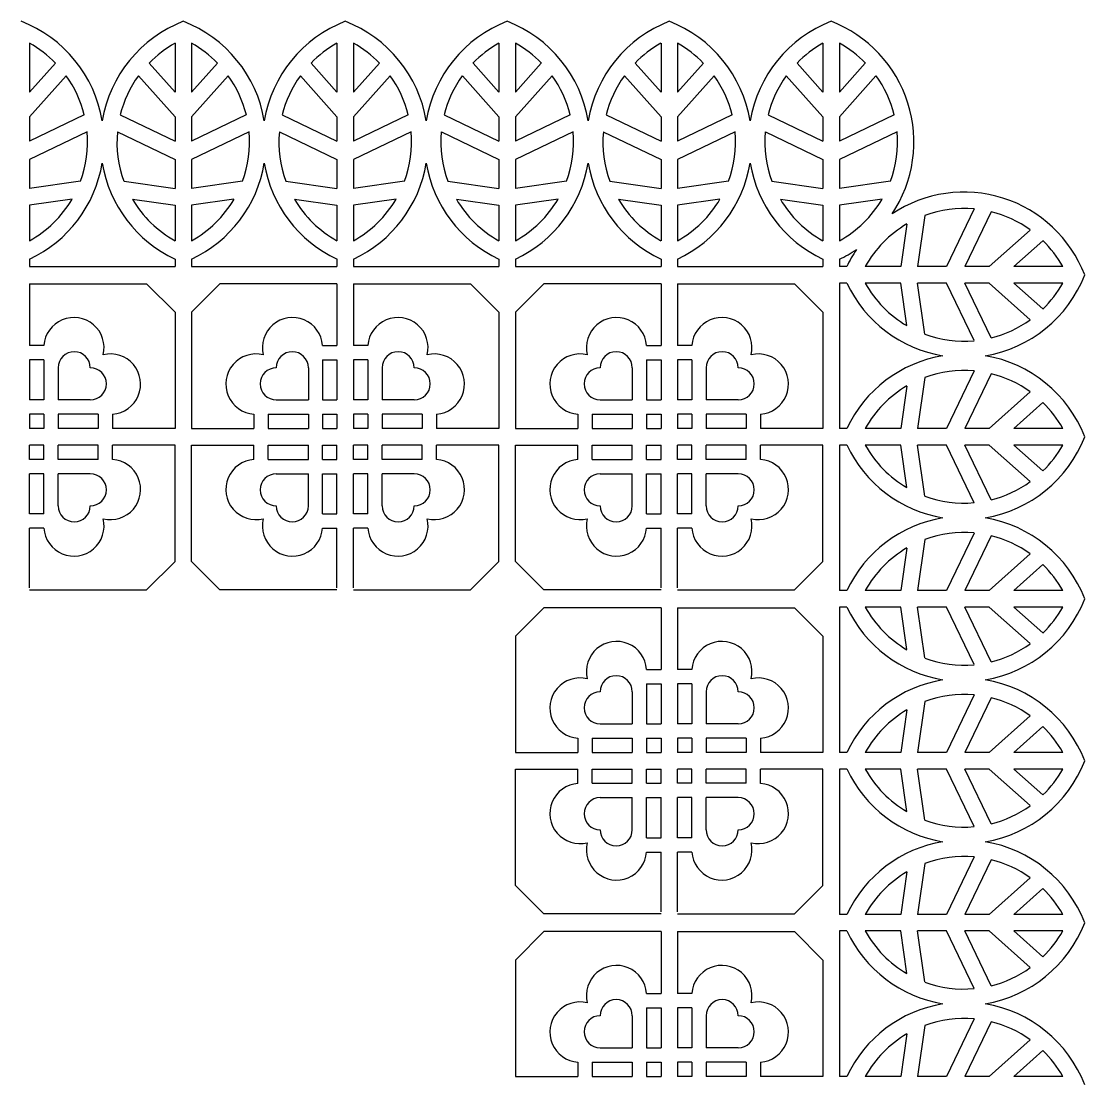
# Model space of a CAD drawing. Extents: x 232 to 433, y 77 to 278.
# Drawn here: x 332.5 to 433.2, y 177.8 to 278.4 of the extents above; entities that cross this region are included whole.
import ezdxf

# ---------------------------------------------------------------- set-up
doc = ezdxf.new("R2010")
doc.units = 0
doc.layers.get('0').update_dxf_attribs({"linetype": 'CONTINUOUS'})

msp = doc.modelspace()

# ---------------------------------------------------------------- linework, layer by layer
for p, q in [((333.27, 276.35), (333.27, 271.72)), ((347.05, 276.35), (347.05, 271.72)), ((348.6, 276.35), (348.6, 271.72)), ((362.38, 276.35), (362.38, 271.72)), ((363.94, 276.35), (363.94, 271.72)), ((377.71, 276.35), (377.71, 271.72)), ((379.27, 276.35), (379.27, 271.72)), ((393.05, 276.35), (393.05, 271.72)), ((394.6, 276.35), (394.6, 271.72)), ((408.38, 276.35), (408.38, 271.72)), ((409.94, 276.35), (409.94, 271.72)), ((335.73, 274.48), (333.27, 271.72)), ((344.59, 274.48), (347.05, 271.72)), ((351.06, 274.48), (348.6, 271.72)), ((359.93, 274.48), (362.38, 271.72)), ((366.39, 274.48), (363.94, 271.72)), ((375.26, 274.48), (377.71, 271.72)), ((381.72, 274.48), (379.27, 271.72)), ((390.59, 274.48), (393.05, 271.72)), ((397.06, 274.48), (394.6, 271.72)), ((405.93, 274.48), (408.38, 271.72)), ((412.39, 274.48), (409.94, 271.72)), ((336.74, 273.27), (333.27, 269.38)), ((343.58, 273.27), (347.05, 269.38)), ((352.07, 273.27), (348.6, 269.38)), ((358.91, 273.27), (362.38, 269.38)), ((367.4, 273.27), (363.94, 269.38)), ((374.25, 273.27), (377.71, 269.38)), ((382.74, 273.27), (379.27, 269.38)), ((389.58, 273.27), (393.05, 269.38)), ((398.07, 273.27), (394.6, 269.38)), ((404.91, 273.27), (408.38, 269.38)), ((413.4, 273.27), (409.94, 269.38)), ((338.46, 269.56), (333.27, 267.08)), ((333.27, 269.38), (333.27, 267.08)), ((341.86, 269.56), (347.05, 267.08)), ((347.05, 269.38), (347.05, 267.08)), ((353.79, 269.56), (348.6, 267.08)), ((348.6, 269.38), (348.6, 267.08)), ((357.2, 269.56), (362.38, 267.08)), ((362.38, 269.38), (362.38, 267.08)), ((369.12, 269.56), (363.94, 267.08)), ((363.94, 269.38), (363.94, 267.08)), ((372.53, 269.56), (377.71, 267.08)), ((377.71, 269.38), (377.71, 267.08)), ((384.46, 269.56), (379.27, 267.08)), ((379.27, 269.38), (379.27, 267.08)), ((387.86, 269.56), (393.05, 267.08)), ((393.05, 269.38), (393.05, 267.08)), ((399.79, 269.56), (394.6, 267.08)), ((394.6, 269.38), (394.6, 267.08)), ((403.19, 269.56), (408.38, 267.08)), ((408.38, 269.38), (408.38, 267.08)), ((415.12, 269.56), (409.94, 267.08)), ((409.94, 269.38), (409.94, 267.08)), ((338.72, 267.97), (333.27, 265.35)), ((341.6, 267.97), (347.05, 265.35)), ((354.06, 267.97), (348.6, 265.35)), ((356.93, 267.97), (362.38, 265.35)), ((369.39, 267.97), (363.94, 265.35)), ((372.26, 267.97), (377.71, 265.35)), ((384.72, 267.97), (379.27, 265.35)), ((387.59, 267.97), (393.05, 265.35)), ((400.06, 267.97), (394.6, 265.35)), ((402.93, 267.97), (408.38, 265.35)), ((415.39, 267.97), (409.94, 265.35)), ((333.27, 265.35), (333.27, 262.59)), ((347.05, 265.35), (347.05, 262.59)), ((348.6, 265.35), (348.6, 262.59)), ((362.38, 265.35), (362.38, 262.59)), ((363.94, 265.35), (363.94, 262.59)), ((377.71, 265.35), (377.71, 262.59)), ((379.27, 265.35), (379.27, 262.59)), ((393.05, 265.35), (393.05, 262.59)), ((394.6, 265.35), (394.6, 262.59)), ((408.38, 265.35), (408.38, 262.59)), ((409.94, 265.35), (409.94, 262.59)), ((338.1, 263.29), (333.27, 262.59)), ((342.22, 263.29), (347.05, 262.59)), ((353.43, 263.29), (348.6, 262.59)), ((357.55, 263.29), (362.38, 262.59)), ((368.77, 263.29), (363.94, 262.59)), ((372.88, 263.29), (377.71, 262.59)), ((384.1, 263.29), (379.27, 262.59)), ((388.22, 263.29), (393.05, 262.59)), ((399.43, 263.29), (394.6, 262.59)), ((403.55, 263.29), (408.38, 262.59)), ((414.77, 263.29), (409.94, 262.59)), ((337.3, 261.6), (333.27, 261.02)), ((333.27, 261.02), (333.27, 257.66)), ((343.02, 261.6), (347.05, 261.02)), ((347.05, 261.02), (347.05, 257.66)), ((352.63, 261.6), (348.6, 261.02)), ((348.6, 261.02), (348.6, 257.66)), ((358.35, 261.6), (362.38, 261.02)), ((362.38, 261.02), (362.38, 257.66)), ((367.97, 261.6), (363.94, 261.02)), ((363.94, 261.02), (363.94, 257.66)), ((373.68, 261.6), (377.71, 261.02)), ((377.71, 261.02), (377.71, 257.66)), ((383.3, 261.6), (379.27, 261.02)), ((379.27, 261.02), (379.27, 257.66)), ((389.02, 261.6), (393.05, 261.02)), ((393.05, 261.02), (393.05, 257.66)), ((398.63, 261.6), (394.6, 261.02)), ((394.6, 261.02), (394.6, 257.66)), ((404.35, 261.6), (408.38, 261.02)), ((408.38, 261.02), (408.38, 257.66)), ((413.97, 261.6), (409.94, 261.02)), ((409.94, 261.02), (409.94, 257.66)), ((418.02, 260.04), (417.32, 255.21)), ((422.7, 260.66), (420.08, 255.21)), ((424.29, 260.39), (421.81, 255.21)), ((416.33, 259.24), (415.75, 255.21)), ((428, 258.67), (424.11, 255.21)), ((429.2, 257.66), (426.45, 255.21)), ((333.27, 255.91), (333.27, 255.21)), ((347.05, 255.91), (347.05, 255.21)), ((348.6, 255.91), (348.6, 255.21)), ((362.38, 255.91), (362.38, 255.21)), ((363.94, 255.91), (363.94, 255.21)), ((377.71, 255.91), (377.71, 255.21)), ((379.27, 255.91), (379.27, 255.21)), ((393.05, 255.91), (393.05, 255.21)), ((394.6, 255.91), (394.6, 255.21)), ((408.38, 255.91), (408.38, 255.21)), ((409.94, 255.91), (409.94, 255.21)), ((333.27, 255.21), (347.05, 255.21)), ((348.6, 255.21), (362.38, 255.21)), ((363.94, 255.21), (377.71, 255.21)), ((379.27, 255.21), (393.05, 255.21)), ((394.6, 255.21), (408.38, 255.21)), ((410.64, 255.21), (409.94, 255.21)), ((415.75, 255.21), (412.39, 255.21)), ((420.08, 255.21), (417.32, 255.21)), ((424.11, 255.21), (421.81, 255.21)), ((431.08, 255.21), (426.45, 255.21)), ((333.27, 253.59), (344.36, 253.59)), ((333.27, 253.59), (333.27, 247.74)), ((344.36, 253.59), (347.05, 250.9)), ((351.29, 253.59), (348.6, 250.9)), ((362.38, 253.59), (351.29, 253.59)), ((362.38, 253.59), (362.38, 247.74)), ((363.94, 253.59), (375.03, 253.59)), ((363.94, 253.59), (363.94, 247.74)), ((375.03, 253.59), (377.71, 250.9)), ((381.95, 253.59), (379.27, 250.9)), ((393.05, 253.59), (381.95, 253.59)), ((393.05, 253.59), (393.05, 247.74)), ((394.6, 253.59), (405.7, 253.59)), ((394.6, 253.59), (394.6, 247.74)), ((405.7, 253.59), (408.38, 250.9)), ((409.94, 253.65), (409.94, 239.87)), ((410.64, 253.65), (409.94, 253.65)), ((415.75, 253.65), (412.39, 253.65)), ((416.33, 249.62), (415.75, 253.65)), ((418.02, 248.82), (417.32, 253.65)), ((420.08, 253.65), (417.32, 253.65)), ((422.7, 248.2), (420.08, 253.65)), ((424.29, 248.47), (421.81, 253.65)), ((424.11, 253.65), (421.81, 253.65)), ((428, 250.18), (424.11, 253.65)), ((429.2, 251.2), (426.45, 253.65)), ((431.08, 253.65), (426.45, 253.65)), ((347.05, 250.9), (347.05, 239.87)), ((348.6, 250.9), (348.6, 239.87)), ((377.71, 250.9), (377.71, 239.87)), ((379.27, 250.9), (379.27, 239.87)), ((408.38, 250.9), (408.38, 239.87)), ((334.64, 247.74), (333.27, 247.74)), ((361.02, 247.74), (362.38, 247.74)), ((365.3, 247.74), (363.94, 247.74)), ((391.68, 247.74), (393.05, 247.74)), ((395.97, 247.74), (394.6, 247.74)), ((333.27, 246.38), (333.27, 242.59)), ((334.63, 246.38), (333.27, 246.38)), ((334.63, 246.38), (334.63, 242.59)), ((335.98, 245.63), (335.98, 242.59)), ((359.67, 245.63), (359.67, 242.59)), ((361.02, 246.38), (361.02, 242.59)), ((361.02, 246.38), (362.38, 246.38)), ((362.38, 246.38), (362.38, 242.59)), ((363.94, 246.38), (363.94, 242.59)), ((365.29, 246.38), (363.94, 246.38)), ((365.29, 246.38), (365.29, 242.59)), ((366.65, 245.63), (366.65, 242.59)), ((390.33, 245.63), (390.33, 242.59)), ((391.69, 246.38), (391.69, 242.59)), ((391.69, 246.38), (393.05, 246.38)), ((393.05, 246.38), (393.05, 242.59)), ((394.6, 246.38), (394.6, 242.59)), ((395.96, 246.38), (394.6, 246.38)), ((395.96, 246.38), (395.96, 242.59)), ((397.32, 245.63), (397.32, 242.59)), ((418.02, 244.7), (417.32, 239.87)), ((422.7, 245.33), (420.08, 239.87)), ((424.29, 245.06), (421.81, 239.87)), ((416.33, 243.9), (415.75, 239.87)), ((428, 243.34), (424.11, 239.87)), ((334.63, 242.59), (333.27, 242.59)), ((339.03, 242.59), (335.98, 242.59)), ((356.63, 242.59), (359.67, 242.59)), ((361.02, 242.59), (362.38, 242.59)), ((365.29, 242.59), (363.94, 242.59)), ((369.69, 242.59), (366.65, 242.59)), ((387.29, 242.59), (390.33, 242.59)), ((391.69, 242.59), (393.05, 242.59)), ((395.96, 242.59), (394.6, 242.59)), ((400.36, 242.59), (397.32, 242.59)), ((429.2, 242.33), (426.45, 239.87)), ((333.27, 241.23), (333.27, 239.87)), ((334.63, 241.23), (333.27, 241.23)), ((334.63, 241.23), (334.63, 239.87)), ((335.98, 241.23), (335.98, 239.87)), ((339.78, 241.23), (335.98, 241.23)), ((339.78, 241.23), (339.78, 239.87)), ((341.14, 241.24), (341.14, 239.87)), ((354.51, 241.24), (354.51, 239.87)), ((355.87, 241.23), (359.67, 241.23)), ((355.87, 241.23), (355.87, 239.87)), ((359.67, 241.23), (359.67, 239.87)), ((361.02, 241.23), (361.02, 239.87)), ((361.02, 241.23), (362.38, 241.23)), ((362.38, 241.23), (362.38, 239.87)), ((365.29, 241.23), (363.94, 241.23)), ((363.94, 241.23), (363.94, 239.87)), ((365.29, 241.23), (365.29, 239.87)), ((370.45, 241.23), (366.65, 241.23)), ((366.65, 241.23), (366.65, 239.87)), ((370.45, 241.23), (370.45, 239.87)), ((371.8, 241.24), (371.8, 239.87)), ((385.18, 241.24), (385.18, 239.87)), ((386.54, 241.23), (386.54, 239.87)), ((386.54, 241.23), (390.33, 241.23)), ((390.33, 241.23), (390.33, 239.87)), ((391.69, 241.23), (393.05, 241.23)), ((391.69, 241.23), (391.69, 239.87)), ((393.05, 241.23), (393.05, 239.87)), ((394.6, 241.23), (394.6, 239.87)), ((395.96, 241.23), (394.6, 241.23)), ((395.96, 241.23), (395.96, 239.87)), ((397.32, 241.23), (397.32, 239.87)), ((401.11, 241.23), (397.32, 241.23)), ((401.11, 241.23), (401.11, 239.87)), ((402.47, 241.24), (402.47, 239.87)), ((334.63, 239.87), (333.27, 239.87)), ((339.78, 239.87), (335.98, 239.87)), ((347.05, 239.87), (341.14, 239.87)), ((348.6, 239.87), (354.51, 239.87)), ((355.87, 239.87), (359.67, 239.87)), ((361.02, 239.87), (362.38, 239.87)), ((365.29, 239.87), (363.94, 239.87)), ((370.45, 239.87), (366.65, 239.87)), ((377.71, 239.87), (371.8, 239.87)), ((379.27, 239.87), (385.18, 239.87)), ((386.54, 239.87), (390.33, 239.87)), ((391.69, 239.87), (393.05, 239.87)), ((395.96, 239.87), (394.6, 239.87)), ((401.11, 239.87), (397.32, 239.87)), ((408.38, 239.87), (402.47, 239.87)), ((410.64, 239.87), (409.94, 239.87)), ((415.75, 239.87), (412.39, 239.87)), ((420.08, 239.87), (417.32, 239.87)), ((424.11, 239.87), (421.81, 239.87)), ((431.08, 239.87), (426.45, 239.87)), ((333.27, 236.96), (333.27, 238.32)), ((334.63, 238.32), (333.27, 238.32)), ((334.63, 236.96), (334.63, 238.32)), ((335.98, 236.96), (335.98, 238.32)), ((339.78, 238.32), (335.98, 238.32)), ((339.78, 236.96), (339.78, 238.32)), ((347.05, 238.32), (341.14, 238.32)), ((341.14, 236.95), (341.14, 238.32)), ((347.05, 227.29), (347.05, 238.32)), ((348.6, 227.29), (348.6, 238.32)), ((348.6, 238.32), (354.51, 238.32)), ((354.51, 236.95), (354.51, 238.32)), ((355.87, 238.32), (359.67, 238.32)), ((355.87, 236.96), (355.87, 238.32)), ((359.67, 236.96), (359.67, 238.32)), ((361.02, 236.96), (361.02, 238.32)), ((361.02, 238.32), (362.38, 238.32)), ((362.38, 236.96), (362.38, 238.32)), ((363.94, 236.96), (363.94, 238.32)), ((365.29, 238.32), (363.94, 238.32)), ((365.29, 236.96), (365.29, 238.32)), ((370.45, 238.32), (366.65, 238.32)), ((366.65, 236.96), (366.65, 238.32)), ((370.45, 236.96), (370.45, 238.32)), ((371.8, 236.95), (371.8, 238.32)), ((377.71, 238.32), (371.8, 238.32)), ((377.71, 227.29), (377.71, 238.32)), ((379.27, 227.29), (379.27, 238.32)), ((379.27, 238.32), (385.18, 238.32)), ((385.18, 236.95), (385.18, 238.32)), ((386.54, 236.96), (386.54, 238.32)), ((386.54, 238.32), (390.33, 238.32)), ((390.33, 236.96), (390.33, 238.32)), ((391.69, 236.96), (391.69, 238.32)), ((391.69, 238.32), (393.05, 238.32)), ((393.05, 236.96), (393.05, 238.32)), ((394.6, 236.96), (394.6, 238.32)), ((395.96, 238.32), (394.6, 238.32)), ((395.96, 236.96), (395.96, 238.32)), ((397.32, 236.96), (397.32, 238.32)), ((401.11, 238.32), (397.32, 238.32)), ((401.11, 236.96), (401.11, 238.32)), ((402.47, 236.95), (402.47, 238.32)), ((408.38, 238.32), (402.47, 238.32)), ((408.38, 227.29), (408.38, 238.32)), ((409.94, 238.32), (409.94, 224.54)), ((410.64, 238.32), (409.94, 238.32)), ((415.75, 238.32), (412.39, 238.32)), ((416.33, 234.29), (415.75, 238.32)), ((418.02, 233.49), (417.32, 238.32)), ((420.08, 238.32), (417.32, 238.32)), ((422.7, 232.86), (420.08, 238.32)), ((424.29, 233.13), (421.81, 238.32)), ((424.11, 238.32), (421.81, 238.32)), ((428, 234.85), (424.11, 238.32)), ((429.2, 235.86), (426.45, 238.32)), ((431.08, 238.32), (426.45, 238.32)), ((334.63, 236.96), (333.27, 236.96)), ((339.78, 236.96), (335.98, 236.96)), ((355.87, 236.96), (359.67, 236.96)), ((361.02, 236.96), (362.38, 236.96)), ((365.29, 236.96), (363.94, 236.96)), ((370.45, 236.96), (366.65, 236.96)), ((386.54, 236.96), (390.33, 236.96)), ((391.69, 236.96), (393.05, 236.96)), ((395.96, 236.96), (394.6, 236.96)), ((401.11, 236.96), (397.32, 236.96)), ((333.27, 231.81), (333.27, 235.6)), ((334.63, 235.6), (333.27, 235.6)), ((334.63, 231.81), (334.63, 235.6)), ((335.98, 232.56), (335.98, 235.6)), ((339.03, 235.6), (335.98, 235.6)), ((356.63, 235.6), (359.67, 235.6)), ((359.67, 232.56), (359.67, 235.6)), ((361.02, 231.81), (361.02, 235.6)), ((361.02, 235.6), (362.38, 235.6)), ((362.38, 231.81), (362.38, 235.6)), ((365.29, 235.6), (363.94, 235.6)), ((363.94, 231.81), (363.94, 235.6)), ((365.29, 231.81), (365.29, 235.6)), ((369.69, 235.6), (366.65, 235.6)), ((366.65, 232.56), (366.65, 235.6)), ((387.29, 235.6), (390.33, 235.6)), ((390.33, 232.56), (390.33, 235.6)), ((391.69, 235.6), (393.05, 235.6)), ((391.69, 231.81), (391.69, 235.6)), ((393.05, 231.81), (393.05, 235.6)), ((394.6, 231.81), (394.6, 235.6)), ((395.96, 235.6), (394.6, 235.6)), ((395.96, 231.81), (395.96, 235.6)), ((397.32, 232.56), (397.32, 235.6)), ((400.36, 235.6), (397.32, 235.6)), ((334.63, 231.81), (333.27, 231.81)), ((361.02, 231.81), (362.38, 231.81)), ((365.29, 231.81), (363.94, 231.81)), ((391.69, 231.81), (393.05, 231.81)), ((395.96, 231.81), (394.6, 231.81)), ((333.27, 224.8), (333.27, 230.45)), ((334.64, 230.45), (333.27, 230.45)), ((361.02, 230.45), (362.38, 230.45)), ((362.38, 224.8), (362.38, 230.45)), ((363.94, 224.8), (363.94, 230.45)), ((365.3, 230.45), (363.94, 230.45)), ((391.68, 230.45), (393.05, 230.45)), ((393.05, 224.8), (393.05, 230.45)), ((394.6, 224.8), (394.6, 230.45)), ((395.97, 230.45), (394.6, 230.45)), ((422.7, 229.99), (420.08, 224.54)), ((424.29, 229.73), (421.81, 224.54)), ((416.33, 228.57), (415.75, 224.54)), ((418.02, 229.37), (417.32, 224.54)), ((428, 228.01), (424.11, 224.54)), ((344.36, 224.6), (347.05, 227.29)), ((351.29, 224.6), (348.6, 227.29)), ((375.03, 224.6), (377.71, 227.29)), ((381.95, 224.6), (379.27, 227.29)), ((405.7, 224.6), (408.38, 227.29)), ((429.2, 227), (426.45, 224.54)), ((333.27, 224.6), (344.36, 224.6)), ((362.38, 224.6), (351.29, 224.6)), ((363.94, 224.6), (375.03, 224.6)), ((393.05, 224.6), (381.95, 224.6)), ((394.6, 224.6), (405.7, 224.6)), ((410.64, 224.54), (409.94, 224.54)), ((415.75, 224.54), (412.39, 224.54)), ((420.08, 224.54), (417.32, 224.54)), ((424.11, 224.54), (421.81, 224.54)), ((431.08, 224.54), (426.45, 224.54)), ((381.95, 222.92), (379.27, 220.24)), ((393.05, 222.92), (381.95, 222.92)), ((393.05, 222.92), (393.05, 217.08)), ((394.6, 222.92), (405.7, 222.92)), ((394.6, 222.92), (394.6, 217.08)), ((405.7, 222.92), (408.38, 220.24)), ((409.94, 222.98), (409.94, 209.21)), ((410.64, 222.98), (409.94, 222.98)), ((415.75, 222.98), (412.39, 222.98)), ((416.33, 218.95), (415.75, 222.98)), ((418.02, 218.16), (417.32, 222.98)), ((420.08, 222.98), (417.32, 222.98)), ((422.7, 217.53), (420.08, 222.98)), ((424.29, 217.8), (421.81, 222.98)), ((424.11, 222.98), (421.81, 222.98)), ((428, 219.52), (424.11, 222.98)), ((429.2, 220.53), (426.45, 222.98)), ((431.08, 222.98), (426.45, 222.98)), ((379.27, 220.24), (379.27, 209.21)), ((408.38, 220.24), (408.38, 209.21)), ((391.68, 217.08), (393.05, 217.08)), ((395.97, 217.08), (394.6, 217.08)), ((391.69, 215.72), (391.69, 211.92)), ((391.69, 215.72), (393.05, 215.72)), ((393.05, 215.72), (393.05, 211.92)), ((394.6, 215.72), (394.6, 211.92)), ((395.96, 215.72), (394.6, 215.72)), ((395.96, 215.72), (395.96, 211.92)), ((390.33, 214.96), (390.33, 211.92)), ((397.32, 214.96), (397.32, 211.92)), ((422.7, 214.66), (420.08, 209.21)), ((418.02, 214.04), (417.32, 209.21)), ((424.29, 214.39), (421.81, 209.21)), ((416.33, 213.24), (415.75, 209.21)), ((428, 212.68), (424.11, 209.21)), ((387.29, 211.92), (390.33, 211.92)), ((391.69, 211.92), (393.05, 211.92)), ((395.96, 211.92), (394.6, 211.92)), ((400.36, 211.92), (397.32, 211.92)), ((429.2, 211.66), (426.45, 209.21)), ((385.18, 210.57), (385.18, 209.21)), ((386.54, 210.57), (390.33, 210.57)), ((386.54, 210.57), (386.54, 209.21)), ((390.33, 210.57), (390.33, 209.21)), ((391.69, 210.57), (393.05, 210.57)), ((391.69, 210.57), (391.69, 209.21)), ((393.05, 210.57), (393.05, 209.21)), ((395.96, 210.57), (394.6, 210.57)), ((394.6, 210.57), (394.6, 209.21)), ((395.96, 210.57), (395.96, 209.21)), ((401.11, 210.57), (397.32, 210.57)), ((397.32, 210.57), (397.32, 209.21)), ((401.11, 210.57), (401.11, 209.21)), ((402.47, 210.57), (402.47, 209.21)), ((379.27, 209.21), (385.18, 209.21)), ((386.54, 209.21), (390.33, 209.21)), ((391.69, 209.21), (393.05, 209.21)), ((395.96, 209.21), (394.6, 209.21)), ((401.11, 209.21), (397.32, 209.21)), ((408.38, 209.21), (402.47, 209.21)), ((410.64, 209.21), (409.94, 209.21)), ((415.75, 209.21), (412.39, 209.21)), ((420.08, 209.21), (417.32, 209.21)), ((424.11, 209.21), (421.81, 209.21)), ((431.08, 209.21), (426.45, 209.21)), ((379.27, 196.62), (379.27, 207.65)), ((379.27, 207.65), (385.18, 207.65)), ((385.18, 206.29), (385.18, 207.65)), ((386.54, 206.3), (386.54, 207.65)), ((386.54, 207.65), (390.33, 207.65)), ((390.33, 206.3), (390.33, 207.65)), ((391.69, 207.65), (393.05, 207.65)), ((391.69, 206.3), (391.69, 207.65)), ((393.05, 206.3), (393.05, 207.65)), ((394.6, 206.3), (394.6, 207.65)), ((395.96, 207.65), (394.6, 207.65)), ((395.96, 206.3), (395.96, 207.65)), ((397.32, 206.3), (397.32, 207.65)), ((401.11, 207.65), (397.32, 207.65)), ((401.11, 206.3), (401.11, 207.65)), ((408.38, 207.65), (402.47, 207.65)), ((402.47, 206.29), (402.47, 207.65)), ((408.38, 196.62), (408.38, 207.65)), ((409.94, 207.65), (409.94, 193.88)), ((410.64, 207.65), (409.94, 207.65)), ((415.75, 207.65), (412.39, 207.65)), ((416.33, 203.62), (415.75, 207.65)), ((418.02, 202.82), (417.32, 207.65)), ((420.08, 207.65), (417.32, 207.65)), ((422.7, 202.2), (420.08, 207.65)), ((424.29, 202.47), (421.81, 207.65)), ((424.11, 207.65), (421.81, 207.65)), ((428, 204.19), (424.11, 207.65)), ((431.08, 207.65), (426.45, 207.65)), ((429.2, 205.2), (426.45, 207.65)), ((386.54, 206.3), (390.33, 206.3)), ((391.69, 206.3), (393.05, 206.3)), ((395.96, 206.3), (394.6, 206.3)), ((401.11, 206.3), (397.32, 206.3)), ((387.29, 204.94), (390.33, 204.94)), ((390.33, 201.9), (390.33, 204.94)), ((391.69, 204.94), (393.05, 204.94)), ((391.69, 201.14), (391.69, 204.94)), ((393.05, 201.14), (393.05, 204.94)), ((395.96, 204.94), (394.6, 204.94)), ((394.6, 201.14), (394.6, 204.94)), ((395.96, 201.14), (395.96, 204.94)), ((400.36, 204.94), (397.32, 204.94)), ((397.32, 201.9), (397.32, 204.94)), ((391.69, 201.14), (393.05, 201.14)), ((395.96, 201.14), (394.6, 201.14)), ((391.68, 199.79), (393.05, 199.79)), ((393.05, 194.14), (393.05, 199.79)), ((394.6, 194.14), (394.6, 199.79)), ((395.97, 199.79), (394.6, 199.79)), ((422.7, 199.33), (420.08, 193.88)), ((418.02, 198.71), (417.32, 193.88)), ((424.29, 199.06), (421.81, 193.88)), ((416.33, 197.91), (415.75, 193.88)), ((428, 197.34), (424.11, 193.88)), ((381.95, 193.94), (379.27, 196.62)), ((405.7, 193.94), (408.38, 196.62)), ((429.2, 196.33), (426.45, 193.88)), ((393.05, 193.94), (381.95, 193.94)), ((394.6, 193.94), (405.7, 193.94)), ((410.64, 193.88), (409.94, 193.88)), ((415.75, 193.88), (412.39, 193.88)), ((420.08, 193.88), (417.32, 193.88)), ((424.11, 193.88), (421.81, 193.88)), ((431.08, 193.88), (426.45, 193.88)), ((409.94, 192.32), (409.94, 178.54)), ((410.64, 192.32), (409.94, 192.32)), ((415.75, 192.32), (412.39, 192.32)), ((416.33, 188.29), (415.75, 192.32)), ((420.08, 192.32), (417.32, 192.32)), ((418.02, 187.49), (417.32, 192.32)), ((422.7, 186.87), (420.08, 192.32)), ((424.29, 187.13), (421.81, 192.32)), ((424.11, 192.32), (421.81, 192.32)), ((428, 188.85), (424.11, 192.32)), ((429.2, 189.87), (426.45, 192.32)), ((431.08, 192.32), (426.45, 192.32)), ((381.95, 192.26), (379.27, 189.57)), ((393.05, 192.26), (381.95, 192.26)), ((393.05, 192.26), (393.05, 186.41)), ((394.6, 192.26), (394.6, 186.41)), ((394.6, 192.26), (405.7, 192.26)), ((405.7, 192.26), (408.38, 189.57)), ((379.27, 189.57), (379.27, 178.54)), ((408.38, 189.57), (408.38, 178.54)), ((391.68, 186.41), (393.05, 186.41)), ((395.97, 186.41), (394.6, 186.41)), ((390.33, 184.3), (390.33, 181.26)), ((391.69, 185.05), (391.69, 181.26)), ((391.69, 185.05), (393.05, 185.05)), ((393.05, 185.05), (393.05, 181.26)), ((394.6, 185.05), (394.6, 181.26)), ((395.96, 185.05), (394.6, 185.05)), ((395.96, 185.05), (395.96, 181.26)), ((397.32, 184.3), (397.32, 181.26)), ((418.02, 183.37), (417.32, 178.54)), ((422.7, 184), (420.08, 178.54)), ((424.29, 183.73), (421.81, 178.54)), ((416.33, 182.57), (415.75, 178.54)), ((387.29, 181.26), (390.33, 181.26)), ((391.69, 181.26), (393.05, 181.26)), ((395.96, 181.26), (394.6, 181.26)), ((400.36, 181.26), (397.32, 181.26)), ((428, 182.01), (424.11, 178.54)), ((429.2, 181), (426.45, 178.54)), ((385.18, 179.91), (385.18, 178.54)), ((386.54, 179.9), (390.33, 179.9)), ((386.54, 179.9), (386.54, 178.54)), ((390.33, 179.9), (390.33, 178.54)), ((391.69, 179.9), (393.05, 179.9)), ((391.69, 179.9), (391.69, 178.54)), ((393.05, 179.9), (393.05, 178.54)), ((395.96, 179.9), (394.6, 179.9)), ((394.6, 179.9), (394.6, 178.54)), ((395.96, 179.9), (395.96, 178.54)), ((401.11, 179.9), (397.32, 179.9)), ((397.32, 179.9), (397.32, 178.54)), ((401.11, 179.9), (401.11, 178.54)), ((402.47, 179.91), (402.47, 178.54)), ((379.27, 178.54), (385.18, 178.54)), ((386.54, 178.54), (390.33, 178.54)), ((391.69, 178.54), (393.05, 178.54)), ((395.96, 178.54), (394.6, 178.54)), ((401.11, 178.54), (397.32, 178.54)), ((408.38, 178.54), (402.47, 178.54)), ((410.64, 178.54), (409.94, 178.54)), ((415.75, 178.54), (412.39, 178.54)), ((420.08, 178.54), (417.32, 178.54)), ((424.11, 178.54), (421.81, 178.54)), ((431.08, 178.54), (426.45, 178.54))]:
    msp.add_line(p, q)
for centre, radius, start, end in [((328.07, 267), 12.25, 9.4075, 68.8497), ((352.25, 267), 12.25, 111.1503, 170.5925), ((343.41, 267), 12.25, 9.4075, 68.8497), ((367.58, 267), 12.25, 111.1503, 170.5925), ((358.74, 267), 12.25, 9.4075, 68.8497), ((382.91, 267), 12.25, 111.1503, 170.5925), ((374.07, 267), 12.25, 9.4075, 68.8497), ((398.25, 267), 12.25, 111.1503, 170.5925), ((389.4, 267), 12.25, 9.4075, 68.8497), ((413.58, 267), 12.25, 111.1503, 170.5925), ((404.74, 267), 12.25, 326.2229, 68.8497), ((328.07, 267), 10.7, 44.3124, 60.9156), ((352.25, 267), 10.7, 119.0844, 135.6876), ((343.41, 267), 10.7, 44.3124, 60.9156), ((367.58, 267), 10.7, 119.0844, 135.6876), ((358.74, 267), 10.7, 44.3124, 60.9156), ((382.91, 267), 10.7, 119.0844, 135.6876), ((374.07, 267), 10.7, 44.3124, 60.9156), ((398.25, 267), 10.7, 119.0844, 135.6876), ((389.4, 267), 10.7, 44.3124, 60.9156), ((413.58, 267), 10.7, 119.0844, 135.6876), ((404.74, 267), 10.7, 44.3124, 60.9156), ((328.07, 267), 10.7, 13.854, 35.8792), ((352.25, 267), 10.7, 144.1208, 166.146), ((343.41, 267), 10.7, 13.854, 35.8792), ((367.58, 267), 10.7, 144.1208, 166.146), ((358.74, 267), 10.7, 13.854, 35.8792), ((382.91, 267), 10.7, 144.1208, 166.146), ((374.07, 267), 10.7, 13.854, 35.8792), ((398.25, 267), 10.7, 144.1208, 166.146), ((389.4, 267), 10.7, 13.854, 35.8792), ((413.58, 267), 10.7, 144.1208, 166.146), ((404.74, 267), 10.7, 13.854, 35.8792), ((328.07, 267), 10.7, 339.6618, 5.167), ((352.25, 267), 10.7, 174.833, 200.3382), ((343.41, 267), 10.7, 339.6618, 5.167), ((367.58, 267), 10.7, 174.833, 200.3382), ((358.74, 267), 10.7, 339.6618, 5.167), ((382.91, 267), 10.7, 174.833, 200.3382), ((374.07, 267), 10.7, 339.6618, 5.167), ((398.25, 267), 10.7, 174.833, 200.3382), ((389.4, 267), 10.7, 339.6618, 5.167), ((413.58, 267), 10.7, 174.833, 200.3382), ((404.74, 267), 10.7, 339.6618, 5.167), ((328.07, 267), 12.25, 295.1089, 350.5925), ((352.25, 267), 12.25, 189.4075, 244.8911), ((343.41, 267), 12.25, 295.1089, 350.5925), ((367.58, 267), 12.25, 189.4075, 244.8911), ((358.74, 267), 12.25, 295.1089, 350.5925), ((382.91, 267), 12.25, 189.4075, 244.8911), ((374.07, 267), 12.25, 295.1089, 350.5925), ((398.25, 267), 12.25, 189.4075, 244.8911), ((389.4, 267), 12.25, 295.1089, 350.5925), ((413.58, 267), 12.25, 189.4075, 244.8911), ((421.73, 250.01), 12.25, 21.1503, 123.7771), ((328.07, 267), 10.7, 299.0844, 329.6463), ((352.25, 267), 10.7, 210.3537, 240.9156), ((343.41, 267), 10.7, 299.0844, 329.6463), ((367.58, 267), 10.7, 210.3537, 240.9156), ((358.74, 267), 10.7, 299.0844, 329.6463), ((382.91, 267), 10.7, 210.3537, 240.9156), ((374.07, 267), 10.7, 299.0844, 329.6463), ((398.25, 267), 10.7, 210.3537, 240.9156), ((389.4, 267), 10.7, 299.0844, 329.6463), ((413.58, 267), 10.7, 210.3537, 240.9156), ((404.74, 267), 10.7, 299.0844, 329.6463), ((421.73, 250.01), 10.7, 84.833, 110.3382), ((421.73, 250.01), 10.7, 54.1208, 76.146), ((421.73, 250.01), 10.7, 120.3537, 150.9156), ((404.74, 267), 12.25, 295.1089, 303.7771), ((421.73, 250.01), 12.25, 146.2229, 154.8911), ((421.73, 250.01), 10.7, 29.0844, 45.6876), ((421.73, 258.85), 12.25, 279.4075, 338.8497), ((421.73, 258.85), 12.25, 205.1089, 260.5925), ((421.73, 258.85), 10.7, 209.0844, 239.6463), ((421.73, 258.85), 10.7, 314.3124, 330.9156), ((337.48, 247.54), 2.85, 346.1612, 175.9829), ((358.17, 247.54), 2.85, 4.0171, 193.8388), ((368.15, 247.54), 2.85, 346.1612, 175.9829), ((388.84, 247.54), 2.85, 4.0171, 193.8388), ((398.81, 247.54), 2.85, 346.1612, 175.9829), ((421.73, 258.85), 10.7, 283.854, 305.8792), ((421.73, 258.85), 10.7, 249.6618, 275.167), ((337.51, 245.63), 1.52, 0, 180), ((340.94, 244.09), 2.85, 274.0171, 103.8388), ((354.71, 244.09), 2.85, 76.1612, 265.9829), ((358.15, 245.63), 1.52, 0, 180), ((368.17, 245.63), 1.52, 0, 180), ((371.6, 244.09), 2.85, 274.0171, 103.8388), ((385.38, 244.09), 2.85, 76.1612, 265.9829), ((388.81, 245.63), 1.52, 0, 180), ((398.84, 245.63), 1.52, 0, 180), ((402.27, 244.09), 2.85, 274.0171, 103.8388), ((421.73, 234.68), 12.25, 99.4075, 154.8911), ((421.73, 234.68), 12.25, 21.1503, 80.5925), ((339.03, 244.11), 1.52, 270, 90), ((356.63, 244.11), 1.52, 90, 270), ((369.69, 244.11), 1.52, 270, 90), ((387.29, 244.11), 1.52, 90, 270), ((400.36, 244.11), 1.52, 270, 90), ((421.73, 234.68), 10.7, 84.833, 110.3382), ((421.73, 234.68), 10.7, 54.1208, 76.146), ((421.73, 234.68), 10.7, 120.3537, 150.9156), ((421.73, 234.68), 10.7, 29.0844, 45.6876), ((421.73, 243.52), 12.25, 279.4075, 338.8497), ((421.73, 243.52), 12.25, 205.1089, 260.5925), ((421.73, 243.52), 10.7, 209.0844, 239.6463), ((421.73, 243.52), 10.7, 314.3124, 330.9156), ((340.94, 234.11), 2.85, 256.1612, 85.9829), ((354.71, 234.11), 2.85, 94.0171, 283.8388), ((371.6, 234.11), 2.85, 256.1612, 85.9829), ((385.38, 234.11), 2.85, 94.0171, 283.8388), ((402.27, 234.11), 2.85, 256.1612, 85.9829), ((339.03, 234.08), 1.52, 270, 90), ((356.63, 234.08), 1.52, 90, 270), ((369.69, 234.08), 1.52, 270, 90), ((387.29, 234.08), 1.52, 90, 270), ((400.36, 234.08), 1.52, 270, 90), ((421.73, 243.52), 10.7, 283.854, 305.8792), ((337.51, 232.56), 1.52, 180, 360), ((358.15, 232.56), 1.52, 180, 0), ((368.17, 232.56), 1.52, 180, 360), ((388.81, 232.56), 1.52, 180, 0), ((398.84, 232.56), 1.52, 180, 360), ((421.73, 243.52), 10.7, 249.6618, 275.167), ((337.48, 230.65), 2.85, 184.0171, 13.8388), ((358.17, 230.65), 2.85, 166.1612, 355.9829), ((368.15, 230.65), 2.85, 184.0171, 13.8388), ((388.84, 230.65), 2.85, 166.1612, 355.9829), ((398.81, 230.65), 2.85, 184.0171, 13.8388), ((421.73, 219.34), 12.25, 99.4075, 154.8911), ((421.73, 219.34), 12.25, 21.1503, 80.5925), ((421.73, 219.34), 10.7, 84.833, 110.3382), ((421.73, 219.34), 10.7, 54.1208, 76.146), ((421.73, 219.34), 10.7, 120.3537, 150.9156), ((421.73, 219.34), 10.7, 29.0844, 45.6876), ((421.73, 228.18), 12.25, 279.4075, 338.8497), ((421.73, 228.18), 12.25, 205.1089, 260.5925), ((421.73, 228.18), 10.7, 209.0844, 239.6463), ((421.73, 228.18), 10.7, 314.3124, 330.9156), ((388.84, 216.88), 2.85, 4.0171, 193.8388), ((398.81, 216.88), 2.85, 346.1612, 175.9829), ((421.73, 228.18), 10.7, 283.854, 305.8792), ((421.73, 228.18), 10.7, 249.6618, 275.167), ((388.81, 214.96), 1.52, 0, 180), ((398.84, 214.96), 1.52, 0, 180), ((385.38, 213.42), 2.85, 76.1612, 265.9829), ((402.27, 213.42), 2.85, 274.0171, 103.8388), ((421.73, 204.01), 12.25, 99.4075, 154.8911), ((421.73, 204.01), 12.25, 21.1503, 80.5925), ((387.29, 213.44), 1.52, 90, 270), ((400.36, 213.44), 1.52, 270, 90), ((421.73, 204.01), 10.7, 84.833, 110.3382), ((421.73, 204.01), 10.7, 54.1208, 76.146), ((421.73, 204.01), 10.7, 120.3537, 150.9156), ((421.73, 204.01), 10.7, 29.0844, 45.6876), ((421.73, 212.85), 12.25, 279.4075, 338.8497), ((421.73, 212.85), 12.25, 205.1089, 260.5925), ((421.73, 212.85), 10.7, 209.0844, 239.6463), ((421.73, 212.85), 10.7, 314.3124, 330.9156), ((385.38, 203.44), 2.85, 94.0171, 283.8388), ((402.27, 203.44), 2.85, 256.1612, 85.9829), ((387.29, 203.42), 1.52, 90, 270), ((400.36, 203.42), 1.52, 270, 90), ((421.73, 212.85), 10.7, 283.854, 305.8792), ((421.73, 212.85), 10.7, 249.6618, 275.167), ((388.81, 201.9), 1.52, 180, 0), ((398.84, 201.9), 1.52, 180, 360), ((388.84, 199.99), 2.85, 166.1612, 355.9829), ((398.81, 199.99), 2.85, 184.0171, 13.8388), ((421.73, 188.68), 12.25, 99.4075, 154.8911), ((421.73, 188.68), 12.25, 21.1503, 80.5925), ((421.73, 188.68), 10.7, 84.833, 110.3382), ((421.73, 188.68), 10.7, 54.1208, 76.146), ((421.73, 188.68), 10.7, 120.3537, 150.9156), ((421.73, 188.68), 10.7, 29.0844, 45.6876), ((421.73, 197.52), 12.25, 205.1089, 260.5925), ((421.73, 197.52), 10.7, 209.0844, 239.6463), ((421.73, 197.52), 12.25, 279.4075, 338.8497), ((421.73, 197.52), 10.7, 314.3124, 330.9156), ((388.84, 186.21), 2.85, 4.0171, 193.8388), ((398.81, 186.21), 2.85, 346.1612, 175.9829), ((421.73, 197.52), 10.7, 283.854, 305.8792), ((421.73, 197.52), 10.7, 249.6618, 275.167), ((385.38, 182.75), 2.85, 76.1612, 265.9829), ((388.81, 184.3), 1.52, 0, 180), ((398.84, 184.3), 1.52, 0, 180), ((402.27, 182.75), 2.85, 274.0171, 103.8388), ((421.73, 173.34), 12.25, 99.4075, 154.8911), ((421.73, 173.34), 12.25, 21.1503, 80.5925), ((387.29, 182.78), 1.52, 90, 270), ((400.36, 182.78), 1.52, 270, 90), ((421.73, 173.34), 10.7, 84.833, 110.3382), ((421.73, 173.34), 10.7, 54.1208, 76.146), ((421.73, 173.34), 10.7, 120.3537, 150.9156), ((421.73, 173.34), 10.7, 29.0844, 45.6876)]:
    msp.add_arc(centre, radius, start, end)

doc.saveas('drawing.dxf')
